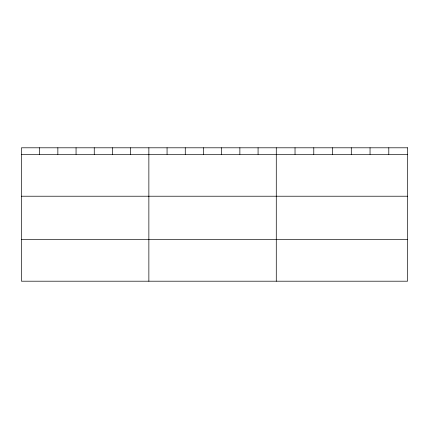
<?xml version="1.0" encoding="UTF-8"?>
<svg xmlns="http://www.w3.org/2000/svg" width="429" height="429" viewBox="0 0 429 429"><rect width="100%" height="100%" fill="white"/><g stroke="black" fill="none" stroke-linecap="round" stroke-linejoin="round"><path stroke-width="0.64" d="M21.45 154.365L407.55 154.365M21.45 196.219L407.55 196.219M21.45 239.344L407.55 239.344M388.797 147.801L388.797 154.365M370.045 147.801L370.045 154.365M351.292 147.801L351.292 154.365M332.534 147.801L332.534 154.365M313.781 147.801L313.781 154.365M295.029 147.801L295.029 154.365M276.276 147.801L276.276 281.199M258.076 147.801L258.076 154.365M239.87 147.801L239.87 154.365M221.67 147.801L221.67 154.365M203.469 147.801L203.469 154.365M185.269 147.801L185.269 154.365M167.063 147.801L167.063 154.365M148.863 147.801L148.863 281.199M130.663 147.801L130.663 154.365M112.457 147.801L112.457 154.365M94.257 147.801L94.257 154.365M76.056 147.801L76.056 154.365M57.856 147.801L57.856 154.365M39.65 147.801L39.65 154.365M407.55 147.801L21.45 147.801L21.45 281.199L407.55 281.199L407.55 147.801"/></g></svg>
